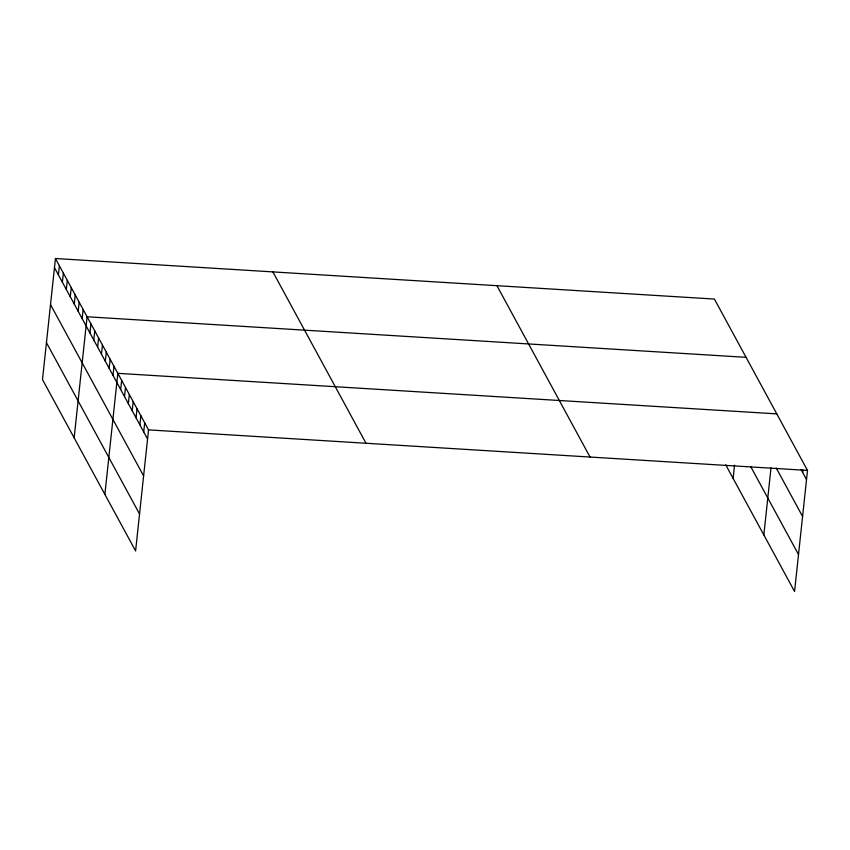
<?xml version="1.0" encoding="UTF-8"?>
<svg xmlns="http://www.w3.org/2000/svg" width="850" height="850" viewBox="0 0 850 850"><rect width="100%" height="100%" fill="white"/><g stroke="black" fill="none" stroke-linecap="round" stroke-linejoin="round"><path stroke-width="1.27" d="M55.441 258.517L42.5 379.578L135.596 550.938L148.538 429.877L55.441 258.517L714.404 299.062L807.5 470.422L794.559 591.483L725.762 464.865M58.416 274.933L59.394 265.795M62.379 282.211L63.357 273.084M66.332 289.499L67.309 280.362M70.284 296.777L71.262 287.651M74.248 304.066L75.225 294.929M78.2 311.344L79.177 302.217M82.163 318.633L83.141 309.496M74.152 437.846L87.093 316.774L746.056 357.329M89.962 332.977L90.929 323.85M93.797 340.043L94.775 330.916M97.633 347.119L98.611 337.981M101.479 354.184L102.457 345.047M105.315 361.25L106.293 352.123M109.161 368.326L110.139 359.189M112.997 375.392L113.974 366.254M104.879 494.392L117.821 373.331L776.773 413.876M120.679 389.523L121.656 380.396M124.525 396.599L125.492 387.462M128.361 403.665L129.338 394.527M132.207 410.731L133.174 401.604M136.042 417.796L137.02 408.669M139.878 424.873L140.856 415.735M143.724 431.938L144.702 422.801M733.114 478.391L734.528 465.194M763.842 534.937L771.014 467.819M802.687 472.483L802.963 469.869M148.538 429.877L807.5 470.422M801.04 469.455L806.523 479.549M776.241 468.021L802.581 516.492M750.773 466.692L798.511 554.551M496.942 285.685L590.038 457.034M272.892 271.894L365.999 443.254M54.464 267.654L147.56 439.004M50.511 304.587L143.618 475.947M46.453 342.646L139.549 513.995"/></g></svg>
